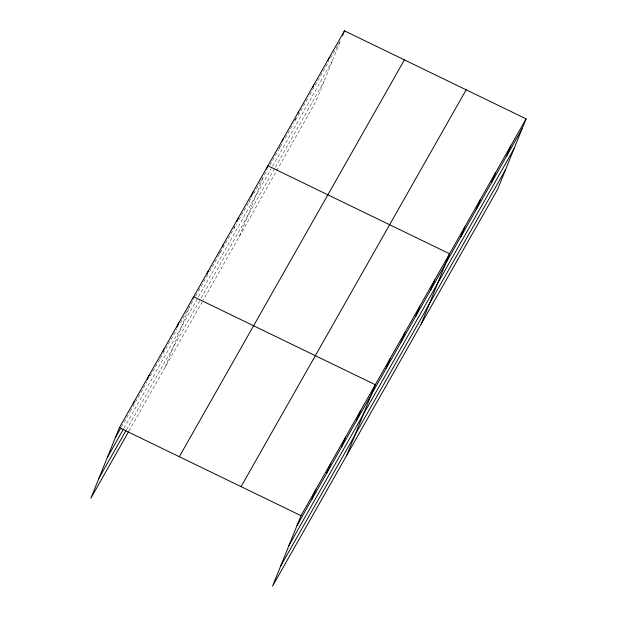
<?xml version="1.0" encoding="UTF-8"?>
<svg xmlns="http://www.w3.org/2000/svg" width="617" height="617" viewBox="0 0 617 617"><rect width="100%" height="100%" fill="white"/><g stroke="black" fill="none" stroke-linecap="round" stroke-linejoin="round"><path stroke-width="0.46" stroke-dasharray="3.08 2.31" d="M165.186 367.2L189.65 306.649M219.359 254.266L220.362 251.79M234.213 228.082L234.884 226.424M250.07 199.407L249.067 201.89L250.926 198.612M239.465 236.242L263.575 176.562M280.234 146.229L279.231 148.712L282.015 143.807M295.875 118.418L294.54 121.726L308.916 96.383M121.402 426.964L129.763 412.233M130.226 411.416L146.939 381.946M150.186 376.216L159.934 359.032M160.405 358.215L177.11 328.745M180.365 323.023L193.823 299.284M195.682 296.013L207.752 274.727M209.61 271.457L236.535 223.986M238.856 219.891L248.605 202.708M253.71 193.699L263.459 176.516M264.392 174.881L267.169 169.976M269.953 165.071L278.768 149.53M285.262 138.085L293.607 123.361M309.842 94.74L328.861 61.214M330.712 57.944L340.453 40.776L315.989 101.319L203.255 300.086M124.009 428.121L271.156 168.696M272.552 166.243L332.386 60.759M126.369 429.879L200.648 298.929M201.111 298.111L274.904 168.017M275.367 167.199L324.064 81.344M128.976 431.036L202.792 300.903"/><path stroke-width="0.93" d="M526.093 118.85L301.011 515.681L272.537 586.15L497.618 189.319L526.093 118.85L344.463 30.85L119.382 427.681L90.907 498.15L128.513 431.854M133.233 403.973L134.236 401.49M147.417 379.432L149.09 375.298M162.942 351.59L163.945 349.106M177.133 327.049L178.799 322.915M192.99 298.381L193.661 296.723L375.283 384.723L346.816 455.199M207.173 273.84L208.515 270.531M222.367 246.823L223.369 244.347M236.889 221.464L238.224 218.156M251.073 196.923L253.078 191.964M266.598 169.081L267.932 165.772L449.562 253.772L421.095 324.241M282.239 141.27L283.242 138.786M297.88 113.459L298.551 111.8M312.85 87.298L313.852 84.822M328.159 60.319L329.162 57.836M342.458 35.809L344.463 30.85M311.855 499.415L315.865 489.489M326.709 473.224L330.72 463.298M341.563 447.032L345.574 437.106M356.418 420.84L360.428 410.914M386.134 368.457L390.145 358.531M400.988 342.265L404.999 332.347M415.843 316.081L419.853 306.155M430.697 289.89L434.707 279.964M460.86 236.712L464.871 226.786M476.162 209.726L480.173 199.8M491.471 182.748L495.482 172.822M506.773 155.762L510.783 145.836M115.371 437.607L120.94 427.782M107.296 457.583L123.547 428.938M98.982 478.167L125.907 430.697M179.316 456.719L404.405 59.888M241.07 486.636L466.159 89.812M297.001 525.607L522.082 128.776M288.926 545.582L514.007 148.759M280.612 566.167L505.693 169.343M119.382 427.681L301.011 515.681"/></g></svg>
